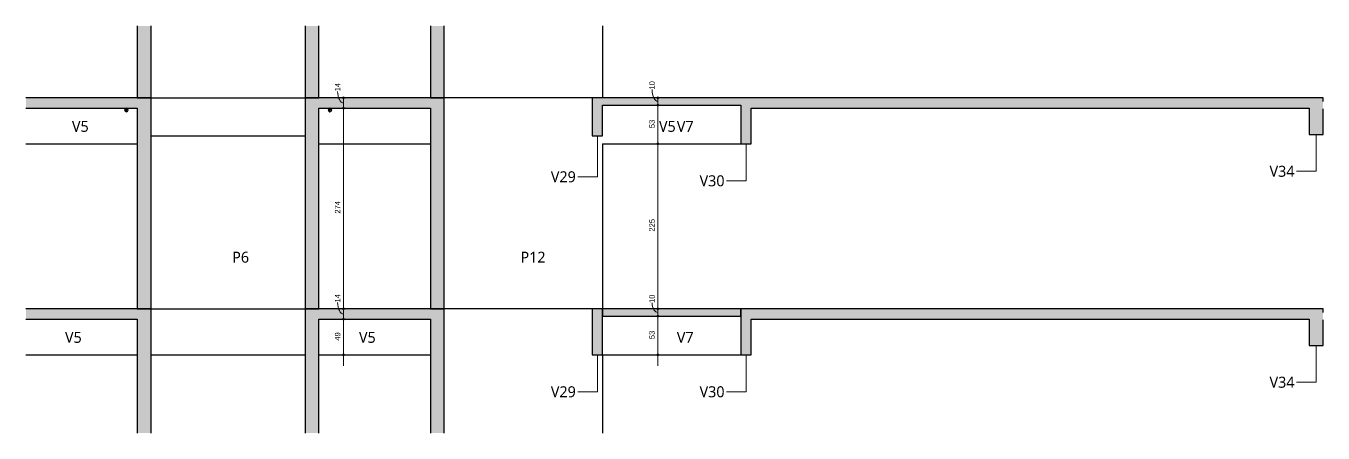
# Model space of a CAD drawing. Header units: centimetres. Extents: x -1475 to 26035, y -1239 to 84208.
# Drawn here: x 20733 to 22503, y 82447 to 83003 of the extents above; entities that cross this region are included whole.
import ezdxf

# ---------------------------------------------------------------- set-up
doc = ezdxf.new("R2010")
doc.units = ezdxf.units.CM
for name, color, linetype, lineweight in [('A-ANNO-DIMS', 7, 'Continuous', 9), ('A-ANNO-DIMS-50', 7, 'Continuous', 9), ('A-FLOR', 7, 'Continuous', 9), ('A-GENM', 7, 'Continuous', 18), ('S-BEAM', 7, 'Continuous', 9), ('S-BEAM-IDEN', 7, 'Continuous', 9), ('S-COLS', 7, 'Continuous', 9), ('S-COLS-IDEN', 7, 'Continuous', 9)]:
    doc.layers.add(name, color=color, linetype=linetype, lineweight=lineweight)
doc.styles.add('Fira Sans', font='', dxfattribs={"width": 0.9, "height": 7.5})
doc.styles.add('Gadugi', font='gadugi.ttf', dxfattribs={"height": 15})
doc.styles.get('Fira Sans').set_extended_font_data('Fira Sans')
doc.dimstyles.new('PED_R80_1_5mm_ACIMA_As_ESQ__R00_1', dxfattribs={"dimscale": 30.48, "dimtxt": 10.229846, "dimasz": 0.328084, "dimexe": 0.246063, "dimexo": 0.246063, "dimgap": 0.049213, "dimtad": 1, "dimdec": 1, "dimrnd": 0.5, "dimdsep": 46, "dimtxsty": 'Fira Sans', "dimblk1": 'DOTSMALL', "dimblk2": 'DOTSMALL', "dimsah": 1, "dimcen": 0.09, "dimdle": 0.492126, "dimazin": 0, "dimtfac": 1, "dimtdec": 4, "dimtix": 1, "dimtmove": 1, "dimatfit": 3, "dimfxl": 1, "dimtvp": 1, "dimtolj": 1, "dimtzin": 0, "dimarcsym": 2})
doc.dimstyles.new('PED_R80_1_5mm_ACIMA_As_ESQ__R00_3', dxfattribs={"dimscale": 30.48, "dimtxt": 10.229846, "dimasz": 0.328084, "dimexe": 0.246063, "dimexo": 0.246063, "dimgap": 0.049213, "dimtad": 1, "dimdec": 1, "dimrnd": 0.5, "dimdsep": 46, "dimtxsty": 'Fira Sans', "dimblk1": 'DOTSMALL', "dimblk2": 'DOTSMALL', "dimsah": 1, "dimcen": 0.09, "dimdle": 0.492126, "dimazin": 0, "dimtfac": 1, "dimtdec": 4, "dimtix": 1, "dimtmove": 0, "dimatfit": 3, "dimfxl": 1, "dimtvp": 1, "dimtolj": 1, "dimtzin": 0, "dimarcsym": 2})

# ---------------------------------------------------------------- blocks, each defined once
blk = doc.blocks.new('PED_FURO_CIRCULAR_R04_2020 _INSTÂNCIA_ - FURO CIRC-3742523-CT002 M -CORTE B-B')
at = {"layer": 'A-GENM', "color": 253, "lineweight": 25, "true_color": 0xaaaaaa}
for p, q in [((-136.3, 82888.5), (-141.3, 82888.5)), ((-138.8, 82886), (-138.8, 82891))]:
    blk.add_line(p, q, dxfattribs=at)
blk = doc.blocks.new('DIMBLOCK428-CT002 M -CORTE B-B')
at = {"layer": 'A-ANNO-DIMS-50', "true_color": 0x000032}
h = blk.add_hatch(color=178, dxfattribs=at)
edge = h.paths.add_edge_path(flags=0)
edge.add_arc((21595.2, 82905), 1.25, 0, 360)
h = blk.add_hatch(color=178, dxfattribs=at)
edge = h.paths.add_edge_path(flags=0)
edge.add_arc((21595.2, 82895), 1.25, 0, 360)
at = {"layer": 'A-ANNO-DIMS-50', "color": 178, "true_color": 0x000032}
for p, q in [((21589.5, 82905), (21602.7, 82905)), ((21595.2, 82905), (21589.5, 82905)), ((21589.5, 82895), (21602.7, 82895)), ((21595.2, 82895), (21589.5, 82895)), ((21595.2, 82905), (21595.2, 82895))]:
    blk.add_line(p, q, dxfattribs=at)
for centre in [(21595.2, 82905), (21595.2, 82895)]:
    blk.add_circle(centre, 1.25, dxfattribs=at)
blk.add_ellipse((21595.2, 82916.3), major_axis=(0, 16.3), ratio=0.495464, start_param=1.570796, end_param=3.141593, dxfattribs=at)
at = {"layer": 'A-ANNO-DIMS-50', "color": 0, "insert": (21583.3, 82916.3), "char_height": 7.5, "width": 11.489, "attachment_point": 1, "rotation": 90, "line_spacing_factor": 1.049215, "style": 'Fira Sans'}
blk.add_mtext('10', dxfattribs=at)
blk = doc.blocks.new('_DotSmall')
at = {"color": 0, "linetype": 'ByBlock', "const_width": 0.5}
blk.add_lwpolyline([(-0.0625, 0, 1), (0.0625, 0, 1)], format="xyb", close=True, dxfattribs=at)
blk = doc.blocks.new('DIMBLOCK429-CT002 M -CORTE B-B')
at = {"layer": 'A-ANNO-DIMS-50', "true_color": 0x000032}
h = blk.add_hatch(color=178, dxfattribs=at)
edge = h.paths.add_edge_path(flags=0)
edge.add_arc((21595.2, 82895), 1.25, 0, 360)
h = blk.add_hatch(color=178, dxfattribs=at)
edge = h.paths.add_edge_path(flags=0)
edge.add_arc((21595.2, 82842), 1.25, 0, 360)
at = {"layer": 'A-ANNO-DIMS-50', "color": 178, "true_color": 0x000032}
for p, q in [((21589.5, 82895), (21602.7, 82895)), ((21595.2, 82895), (21589.5, 82895)), ((21595.2, 82895), (21595.2, 82842)), ((21589.5, 82842), (21602.7, 82842)), ((21595.2, 82842), (21589.5, 82842))]:
    blk.add_line(p, q, dxfattribs=at)
for centre in [(21595.2, 82895), (21595.2, 82842)]:
    blk.add_circle(centre, 1.25, dxfattribs=at)
at = {"layer": 'A-ANNO-DIMS-50', "color": 0, "insert": (21583.3, 82863.6), "char_height": 7.5, "width": 11.646, "attachment_point": 1, "rotation": 90, "line_spacing_factor": 1.049215, "style": 'Fira Sans'}
blk.add_mtext('53', dxfattribs=at)
blk = doc.blocks.new('DIMBLOCK430-CT002 M -CORTE B-B')
at = {"layer": 'A-ANNO-DIMS-50', "true_color": 0x000032}
h = blk.add_hatch(color=178, dxfattribs=at)
edge = h.paths.add_edge_path(flags=0)
edge.add_arc((21595.2, 82842), 1.25, 0, 360)
h = blk.add_hatch(color=178, dxfattribs=at)
edge = h.paths.add_edge_path(flags=0)
edge.add_arc((21595.2, 82617), 1.25, 0, 360)
at = {"layer": 'A-ANNO-DIMS-50', "color": 178, "true_color": 0x000032}
for p, q in [((21589.5, 82842), (21602.7, 82842)), ((21595.2, 82842), (21589.5, 82842)), ((21595.2, 82842), (21595.2, 82617)), ((21589.5, 82617), (21602.7, 82617)), ((21595.2, 82617), (21589.5, 82617))]:
    blk.add_line(p, q, dxfattribs=at)
for centre in [(21595.2, 82842), (21595.2, 82617)]:
    blk.add_circle(centre, 1.25, dxfattribs=at)
at = {"layer": 'A-ANNO-DIMS-50', "color": 0, "insert": (21583.3, 82722.4), "char_height": 7.5, "width": 17.155, "attachment_point": 1, "rotation": 90, "line_spacing_factor": 1.049215, "style": 'Fira Sans'}
blk.add_mtext('225', dxfattribs=at)
blk = doc.blocks.new('DIMBLOCK431-CT002 M -CORTE B-B')
at = {"layer": 'A-ANNO-DIMS-50', "true_color": 0x000032}
h = blk.add_hatch(color=178, dxfattribs=at)
edge = h.paths.add_edge_path(flags=0)
edge.add_arc((21595.2, 82617), 1.25, 0, 360)
h = blk.add_hatch(color=178, dxfattribs=at)
edge = h.paths.add_edge_path(flags=0)
edge.add_arc((21595.2, 82607), 1.25, 0, 360)
at = {"layer": 'A-ANNO-DIMS-50', "color": 178, "true_color": 0x000032}
for p, q in [((21589.5, 82617), (21602.7, 82617)), ((21595.2, 82617), (21589.5, 82617)), ((21595.2, 82617), (21595.2, 82607)), ((21589.5, 82607), (21602.7, 82607)), ((21595.2, 82607), (21589.5, 82607))]:
    blk.add_line(p, q, dxfattribs=at)
for centre in [(21595.2, 82617), (21595.2, 82607)]:
    blk.add_circle(centre, 1.25, dxfattribs=at)
blk.add_ellipse((21595.2, 82624.9), major_axis=(0, 12.9), ratio=0.622682, start_param=1.570796, end_param=3.141593, dxfattribs=at)
at = {"layer": 'A-ANNO-DIMS-50', "color": 0, "insert": (21583.3, 82624.9), "char_height": 7.5, "width": 11.489, "attachment_point": 1, "rotation": 90, "line_spacing_factor": 1.049215, "style": 'Fira Sans'}
blk.add_mtext('10', dxfattribs=at)
blk = doc.blocks.new('DIMBLOCK432-CT002 M -CORTE B-B')
at = {"layer": 'A-ANNO-DIMS-50', "true_color": 0x000032}
h = blk.add_hatch(color=178, dxfattribs=at)
edge = h.paths.add_edge_path(flags=0)
edge.add_arc((21595.2, 82607), 1.25, 0, 360)
h = blk.add_hatch(color=178, dxfattribs=at)
edge = h.paths.add_edge_path(flags=0)
edge.add_arc((21595.2, 82554), 1.25, 0, 360)
at = {"layer": 'A-ANNO-DIMS-50', "color": 178, "true_color": 0x000032}
for p, q in [((21589.5, 82607), (21602.7, 82607)), ((21595.2, 82607), (21589.5, 82607)), ((21595.2, 82607), (21595.2, 82539)), ((21589.5, 82554), (21602.7, 82554)), ((21595.2, 82554), (21589.5, 82554))]:
    blk.add_line(p, q, dxfattribs=at)
for centre in [(21595.2, 82607), (21595.2, 82554)]:
    blk.add_circle(centre, 1.25, dxfattribs=at)
at = {"layer": 'A-ANNO-DIMS-50', "color": 0, "insert": (21583.3, 82575.6), "char_height": 7.5, "width": 11.646, "attachment_point": 1, "rotation": 90, "line_spacing_factor": 1.049215, "style": 'Fira Sans'}
blk.add_mtext('53', dxfattribs=at)
blk = doc.blocks.new('DIMBLOCK433-CT002 M -CORTE B-B')
at = {"layer": 'A-ANNO-DIMS-50', "true_color": 0x000032}
h = blk.add_hatch(color=178, dxfattribs=at)
edge = h.paths.add_edge_path(flags=0)
edge.add_arc((21166, 82905), 1.25, 0, 360)
h = blk.add_hatch(color=178, dxfattribs=at)
edge = h.paths.add_edge_path(flags=0)
edge.add_arc((21166, 82891), 1.25, 0, 360)
at = {"layer": 'A-ANNO-DIMS-50', "color": 178, "true_color": 0x000032}
for p, q in [((21160.3, 82905), (21173.5, 82905)), ((21166, 82905), (21160.3, 82905)), ((21166, 82905), (21166, 82891)), ((21160.3, 82891), (21173.5, 82891)), ((21166, 82891), (21160.3, 82891))]:
    blk.add_line(p, q, dxfattribs=at)
for centre in [(21166, 82905), (21166, 82891)]:
    blk.add_circle(centre, 1.25, dxfattribs=at)
blk.add_ellipse((21166, 82913.8), major_axis=(0, 15.8), ratio=0.511437, start_param=1.570796, end_param=3.141593, dxfattribs=at)
at = {"layer": 'A-ANNO-DIMS-50', "color": 0, "insert": (21154.2, 82913.8), "char_height": 7.5, "width": 11.174, "attachment_point": 1, "rotation": 90, "line_spacing_factor": 1.049215, "style": 'Fira Sans'}
blk.add_mtext('14', dxfattribs=at)
blk = doc.blocks.new('DIMBLOCK434-CT002 M -CORTE B-B')
at = {"layer": 'A-ANNO-DIMS-50', "true_color": 0x000032}
h = blk.add_hatch(color=178, dxfattribs=at)
edge = h.paths.add_edge_path(flags=0)
edge.add_arc((21166, 82891), 1.25, 0, 360)
h = blk.add_hatch(color=178, dxfattribs=at)
edge = h.paths.add_edge_path(flags=0)
edge.add_arc((21166, 82617), 1.25, 0, 360)
at = {"layer": 'A-ANNO-DIMS-50', "color": 178, "true_color": 0x000032}
for p, q in [((21160.3, 82891), (21173.5, 82891)), ((21166, 82891), (21160.3, 82891)), ((21166, 82891), (21166, 82617)), ((21160.3, 82617), (21173.5, 82617)), ((21166, 82617), (21160.3, 82617))]:
    blk.add_line(p, q, dxfattribs=at)
for centre in [(21166, 82891), (21166, 82617)]:
    blk.add_circle(centre, 1.25, dxfattribs=at)
at = {"layer": 'A-ANNO-DIMS-50', "color": 0, "insert": (21154.2, 82746.9), "char_height": 7.5, "width": 16.997, "attachment_point": 1, "rotation": 90, "line_spacing_factor": 1.049215, "style": 'Fira Sans'}
blk.add_mtext('274', dxfattribs=at)
blk = doc.blocks.new('DIMBLOCK435-CT002 M -CORTE B-B')
at = {"layer": 'A-ANNO-DIMS-50', "true_color": 0x000032}
h = blk.add_hatch(color=178, dxfattribs=at)
edge = h.paths.add_edge_path(flags=0)
edge.add_arc((21166, 82617), 1.25, 0, 360)
h = blk.add_hatch(color=178, dxfattribs=at)
edge = h.paths.add_edge_path(flags=0)
edge.add_arc((21166, 82603), 1.25, 0, 360)
at = {"layer": 'A-ANNO-DIMS-50', "color": 178, "true_color": 0x000032}
for p, q in [((21160.3, 82617), (21173.5, 82617)), ((21166, 82617), (21160.3, 82617)), ((21166, 82617), (21166, 82603)), ((21160.3, 82603), (21173.5, 82603)), ((21166, 82603), (21160.3, 82603))]:
    blk.add_line(p, q, dxfattribs=at)
for centre in [(21166, 82617), (21166, 82603)]:
    blk.add_circle(centre, 1.25, dxfattribs=at)
blk.add_ellipse((21166, 82625.5), major_axis=(0, 15.5), ratio=0.520353, start_param=1.570796, end_param=3.141593, dxfattribs=at)
at = {"layer": 'A-ANNO-DIMS-50', "color": 0, "insert": (21154.2, 82625.5), "char_height": 7.5, "width": 11.174, "attachment_point": 1, "rotation": 90, "line_spacing_factor": 1.049215, "style": 'Fira Sans'}
blk.add_mtext('14', dxfattribs=at)
blk = doc.blocks.new('DIMBLOCK436-CT002 M -CORTE B-B')
at = {"layer": 'A-ANNO-DIMS-50', "true_color": 0x000032}
h = blk.add_hatch(color=178, dxfattribs=at)
edge = h.paths.add_edge_path(flags=0)
edge.add_arc((21166, 82603), 1.25, 0, 360)
h = blk.add_hatch(color=178, dxfattribs=at)
edge = h.paths.add_edge_path(flags=0)
edge.add_arc((21166, 82554), 1.25, 0, 360)
at = {"layer": 'A-ANNO-DIMS-50', "color": 178, "true_color": 0x000032}
for p, q in [((21160.3, 82603), (21173.5, 82603)), ((21166, 82603), (21160.3, 82603)), ((21166, 82603), (21166, 82539)), ((21160.3, 82554), (21173.5, 82554)), ((21166, 82554), (21160.3, 82554))]:
    blk.add_line(p, q, dxfattribs=at)
for centre in [(21166, 82603), (21166, 82554)]:
    blk.add_circle(centre, 1.25, dxfattribs=at)
at = {"layer": 'A-ANNO-DIMS-50', "color": 0, "insert": (21154.2, 82573.4), "char_height": 7.5, "width": 12.276, "attachment_point": 1, "rotation": 90, "line_spacing_factor": 1.049215, "style": 'Fira Sans'}
blk.add_mtext('49', dxfattribs=at)

msp = doc.modelspace()

# ---------------------------------------------------------------- hatches: boundary and pattern name
at = {"layer": 'A-FLOR', "lineweight": 18, "true_color": 0xa6a6a6}
h = msp.add_hatch(color=253, dxfattribs=at)
h.paths.add_polyline_path([(20784.14, 82891), (20884.5, 82891), (20884.5, 82905), (20732.5, 82905), (20732.5, 82891)], flags=0)
h.paths.add_polyline_path([(20094.09, 82891), (20294.5, 82891), (20294.5, 82905), (19533, 82905), (19533, 82891)], flags=0)
h = msp.add_hatch(color=253, dxfattribs=at)
h.paths.add_polyline_path([(21244.18, 82891), (21284.5, 82891), (21284.5, 82905), (21132.5, 82905), (21132.5, 82891)], flags=0)
h.paths.add_polyline_path([(21934.23, 82891), (22484, 82891), (22484, 82905), (21722.5, 82905), (21722.5, 82891)], flags=0)
for points in [[(21536.37, 82895), (21708.5, 82895), (21708.5, 82905), (21519.5, 82905), (21519.5, 82895)], [(21536.37, 82607), (21708.5, 82607), (21708.5, 82617), (21519.5, 82617), (21519.5, 82607)]]:
    msp.add_hatch(color=253, dxfattribs=at).paths.add_polyline_path(points, flags=0)
h = msp.add_hatch(color=253, dxfattribs=at)
h.paths.add_polyline_path([(20884.5, 82603), (20884.5, 82617), (20732.5, 82617), (20732.5, 82603)], flags=0)
h.paths.add_polyline_path([(20294.5, 82603), (20294.5, 82617), (19533, 82617), (19533, 82603), (20094.09, 82603)], flags=0)
h = msp.add_hatch(color=253, dxfattribs=at)
h.paths.add_polyline_path([(21132.5, 82603), (21284.5, 82603), (21284.5, 82617), (21132.5, 82617)], flags=0)
h.paths.add_polyline_path([(21934.23, 82603), (22484, 82603), (22484, 82617), (21722.5, 82617), (21722.5, 82603)], flags=0)
at = {"layer": 'S-BEAM', "true_color": 0xa6a6a6}
for points in [[(21519.5, 82853), (21519.5, 82905), (21505.5, 82905), (21505.5, 82853)], [(21708.5, 82842), (21722.5, 82842), (21722.5, 82905), (21708.5, 82905), (21708.5, 82891)], [(22484, 82855), (22503, 82855), (22503, 82905), (22484, 82905), (22484, 82891)], [(21519.5, 82554), (21519.5, 82617), (21505.5, 82617), (21505.5, 82554)], [(21708.5, 82554), (21722.5, 82554), (21722.5, 82617), (21708.5, 82617), (21708.5, 82603)], [(22484, 82567), (22503, 82567), (22503, 82617), (22484, 82617), (22484, 82603)]]:
    msp.add_hatch(color=253, dxfattribs=at).paths.add_polyline_path(points, flags=0)
at = {"layer": 'S-COLS', "true_color": 0xa6a6a6}
h = msp.add_hatch(color=253, dxfattribs=at)
h.paths.add_polyline_path([(21113.5, 82905), (21132.5, 82905), (21132.5, 83003.12), (21113.5, 83003.12)], flags=0)
h.paths.add_polyline_path([(20903.5, 82905), (20903.5, 83003.12), (20884.5, 83003.12), (20884.5, 82905)], flags=0)
for points in [[(21303.5, 82905), (21303.5, 83003.12), (21284.5, 83003.12), (21284.5, 82905)], [(21303.5, 82617), (21303.5, 82905), (21284.5, 82905), (21284.5, 82617)], [(21284.5, 82447.34), (21303.5, 82447.34), (21303.5, 82617), (21284.5, 82617), (21284.5, 82603)]]:
    msp.add_hatch(color=253, dxfattribs=at).paths.add_polyline_path(points, flags=0)
h = msp.add_hatch(color=253, dxfattribs=at)
h.paths.add_polyline_path([(21132.5, 82617), (21132.5, 82905), (21113.5, 82905), (21113.5, 82617)], flags=0)
h.paths.add_polyline_path([(20903.5, 82617), (20903.5, 82905), (20884.5, 82905), (20884.5, 82617)], flags=0)
h = msp.add_hatch(color=253, dxfattribs=at)
h.paths.add_polyline_path([(21132.5, 82447.34), (21132.5, 82617), (21113.5, 82617), (21113.5, 82447.34), (21121.71, 82447.34)], flags=0)
h.paths.add_polyline_path([(20884.5, 82447.34), (20903.5, 82447.34), (20903.5, 82617), (20884.5, 82617), (20884.5, 82603)], flags=0)

# ---------------------------------------------------------------- linework, layer by layer
at = {"layer": 'A-FLOR', "lineweight": 25}
for p, q in [((20884.5, 82905), (20732.5, 82905)), ((21284.5, 82905), (21132.5, 82905)), ((21708.5, 82905), (21519.5, 82905)), ((21519.5, 82895), (21708.5, 82895)), ((22484, 82905), (21722.5, 82905)), ((20732.5, 82891), (20884.5, 82891)), ((21132.5, 82891), (21284.5, 82891)), ((21722.5, 82891), (22484, 82891)), ((20884.5, 82617), (20732.5, 82617)), ((21284.5, 82617), (21132.5, 82617)), ((21708.5, 82617), (21519.5, 82617)), ((21519.5, 82617), (21519.5, 82607)), ((21708.5, 82607), (21708.5, 82617)), ((22484, 82617), (21722.5, 82617)), ((20732.5, 82603), (20884.5, 82603)), ((21132.5, 82603), (21284.5, 82603)), ((21519.5, 82607), (21708.5, 82607)), ((21722.5, 82603), (22484, 82603))]:
    msp.add_line(p, q, dxfattribs=at)
at = {"layer": 'S-BEAM', "lineweight": 25}
for p, q in [((20903.5, 82905), (21113.5, 82905)), ((21519.5, 82905), (21505.5, 82905)), ((21505.5, 82905), (21505.5, 82853)), ((21519.5, 82853), (21519.5, 82895)), ((21722.5, 82905), (21708.5, 82905)), ((21708.5, 82895), (21708.5, 82842)), ((22503, 82905), (22484, 82905)), ((22503, 82900), (22503, 82905)), ((21722.5, 82842), (21722.5, 82891)), ((22484, 82891), (22484, 82855)), ((22503, 82855), (22503, 82890)), ((20732.5, 82842), (20884.5, 82842)), ((20903.5, 82853), (21113.5, 82853)), ((21132.5, 82842), (21284.5, 82842)), ((21505.5, 82853), (21519.5, 82853)), ((21519.5, 82842), (21708.5, 82842)), ((21708.5, 82842), (21722.5, 82842)), ((22484, 82855), (22503, 82855)), ((20903.5, 82617), (21113.5, 82617)), ((21519.5, 82617), (21505.5, 82617)), ((21505.5, 82617), (21505.5, 82554)), ((21519.5, 82607), (21519.5, 82617)), ((21722.5, 82617), (21708.5, 82617)), ((21708.5, 82617), (21708.5, 82607)), ((22503, 82617), (22484, 82617)), ((22503, 82612), (22503, 82617)), ((21519.5, 82554), (21519.5, 82607)), ((21708.5, 82607), (21708.5, 82554)), ((21722.5, 82554), (21722.5, 82603)), ((22484, 82603), (22484, 82567)), ((22503, 82567), (22503, 82602)), ((22484, 82567), (22503, 82567)), ((20732.5, 82554), (20884.5, 82554)), ((20903.5, 82554), (21113.5, 82554)), ((21132.5, 82554), (21284.5, 82554)), ((21505.5, 82554), (21519.5, 82554)), ((21519.5, 82554), (21708.5, 82554)), ((21708.5, 82554), (21722.5, 82554))]:
    msp.add_line(p, q, dxfattribs=at)
for centre, start, end in [((20869.7, 82888.5), 90.87355, 270), ((20869.7, 82888.5), 270, 89.12645), ((21147.5, 82888.5), 90.87355, 270), ((21147.5, 82888.5), 270, 89.12645)]:
    msp.add_arc(centre, 2.5, start, end, dxfattribs=at)
at = {"layer": 'S-BEAM-IDEN'}
for p, q in [((21512.5, 82853), (21512.5, 82797.17)), ((21715.5, 82842), (21715.5, 82791.67)), ((22493.5, 82855), (22493.5, 82804.67)), ((21512.5, 82797.17), (21485.68, 82797.17)), ((21715.5, 82791.67), (21688.68, 82791.67)), ((22493.5, 82804.67), (22466.68, 82804.67)), ((22493.5, 82567), (22493.5, 82516.67)), ((21512.5, 82554), (21512.5, 82503.67)), ((21715.5, 82554), (21715.5, 82503.67)), ((22493.5, 82516.67), (22466.68, 82516.67)), ((21512.5, 82503.67), (21485.68, 82503.67)), ((21715.5, 82503.67), (21688.68, 82503.67))]:
    msp.add_line(p, q, dxfattribs=at)
at = {"layer": 'S-COLS', "lineweight": 25}
for p, q in [((20884.5, 83003.12), (20884.5, 82905)), ((20903.5, 82905), (20903.5, 83003.12)), ((21113.5, 83003.12), (21113.5, 82905)), ((21132.5, 82905), (21132.5, 83003.12)), ((21284.5, 83003.12), (21284.5, 82905)), ((21303.5, 82905), (21303.5, 83003.12)), ((21519.5, 83003.12), (21519.5, 82905)), ((20903.5, 82905), (20884.5, 82905)), ((20884.5, 82905), (20903.5, 82905)), ((20903.5, 82617), (20903.5, 82905)), ((21132.5, 82905), (21113.5, 82905)), ((21113.5, 82905), (21113.5, 82617)), ((21113.5, 82905), (21132.5, 82905)), ((21303.5, 82905), (21284.5, 82905)), ((21284.5, 82905), (21303.5, 82905)), ((21303.5, 82617), (21303.5, 82905)), ((21505.5, 82905), (21303.5, 82905)), ((21505.5, 82905), (21303.5, 82905)), ((20884.5, 82891), (20884.5, 82617)), ((21132.5, 82617), (21132.5, 82891)), ((21284.5, 82891), (21284.5, 82617)), ((21519.5, 82842), (21519.5, 82617)), ((20884.5, 82617), (20903.5, 82617)), ((20903.5, 82617), (20884.5, 82617)), ((20903.5, 82447.34), (20903.5, 82617)), ((21113.5, 82617), (21132.5, 82617)), ((21132.5, 82617), (21113.5, 82617)), ((21113.5, 82617), (21113.5, 82447.34)), ((21284.5, 82617), (21303.5, 82617)), ((21303.5, 82617), (21284.5, 82617)), ((21505.5, 82617), (21303.5, 82617)), ((21303.5, 82447.34), (21303.5, 82617)), ((21505.5, 82617), (21303.5, 82617)), ((20884.5, 82603), (20884.5, 82447.34)), ((21132.5, 82447.34), (21132.5, 82603)), ((21284.5, 82603), (21284.5, 82447.34)), ((21519.5, 82554), (21519.5, 82447.34))]:
    msp.add_line(p, q, dxfattribs=at)

# ---------------------------------------------------------------- block references
at = {"layer": 'A-GENM', "color": 253, "lineweight": 25, "true_color": 0xaaaaaa}
for p in [(21008.5, 0), (21286.31, 0)]:
    msp.add_blockref('PED_FURO_CIRCULAR_R04_2020 _INSTÂNCIA_ - FURO CIRC-3742523-CT002 M -CORTE B-B', p, dxfattribs=at)

# ---------------------------------------------------------------- texts
at = {"layer": 'S-BEAM-IDEN', "char_height": 15, "attachment_point": 1, "style": 'Gadugi'}
for s, insert, width in [('V5', (20795.31, 82873.52), 30.0633), ('V5', (21596.55, 82873.52), 30.0633), ('V7', (21620.92, 82873.52), 30.0633), ('V34', (22429.98, 82812.22), 44.0928), ('V29', (21448.98, 82804.72), 44.0928), ('V30', (21651.98, 82799.22), 44.0928), ('V5', (20785.81, 82585.52), 30.0633), ('V5', (21187.05, 82585.52), 30.0633), ('V7', (21620.92, 82585.52), 30.0633), ('V34', (22429.98, 82524.22), 44.0928), ('V29', (21448.98, 82511.22), 44.0928), ('V30', (21651.98, 82511.22), 44.0928)]:
    msp.add_mtext(s, dxfattribs=dict(at, insert=insert, width=width))
at = {"layer": 'S-COLS-IDEN', "char_height": 15, "attachment_point": 1, "style": 'Gadugi'}
for s, insert, width in [('P6', (21014.08, 82694.9), 28.4599), ('P12', (21407.58, 82694.9), 42.4894)]:
    msp.add_mtext(s, dxfattribs=dict(at, insert=insert, width=width))

# ---------------------------------------------------------------- dimensions: what is measured, and where the dimension line sits
at = {"layer": 'A-ANNO-DIMS', "color": 178, "true_color": 0x000032}
for base, p1, p2, override, picture, middle in [((21166.05, 82891), (21167.81, 82905), (21167.81, 82891), {"dimpost": '<>', "dimfxl": 14}, 'DIMBLOCK433-CT002 M -CORTE B-B', (21159.16, 82919.34)), ((21595.21, 82895), (21596.97, 82905), (21596.97, 82895), {"dimpost": '<>', "dimfxl": 10}, 'DIMBLOCK428-CT002 M -CORTE B-B', (21588.32, 82922.01)), ((21166.05, 82603), (21167.81, 82617), (21167.81, 82603), {"dimpost": '<>', "dimfxl": 14}, 'DIMBLOCK435-CT002 M -CORTE B-B', (21159.16, 82631.07)), ((21595.21, 82607), (21596.97, 82617), (21596.97, 82607), {"dimpost": '<>', "dimfxl": 10}, 'DIMBLOCK431-CT002 M -CORTE B-B', (21588.32, 82630.68))]:
    dim = msp.add_linear_dim(base=base, p1=p1, p2=p2, angle=90, dimstyle='PED_R80_1_5mm_ACIMA_As_ESQ__R00_1', override=override, dxfattribs=at)
    dim.commit()
    dim.dimension.update_dxf_attribs({"geometry": picture, "text_midpoint": middle, "dimtype": 160, "text_rotation": 90})
for base, p1, p2, override, picture, middle in [((21595.21, 82842), (21596.97, 82895), (21596.97, 82842), {"dimpost": '<>', "dimfxl": 53}, 'DIMBLOCK429-CT002 M -CORTE B-B', (21589.89, 82868.5)), ((21166.05, 82617), (21167.81, 82891), (21167.81, 82617), {"dimpost": '<>', "dimfxl": 274}, 'DIMBLOCK434-CT002 M -CORTE B-B', (21160.74, 82754)), ((21595.21, 82617), (21596.97, 82842), (21596.97, 82617), {"dimpost": '<>', "dimfxl": 225}, 'DIMBLOCK430-CT002 M -CORTE B-B', (21589.89, 82729.5)), ((21166.05, 82554), (21167.81, 82603), (21167.81, 82554), {"dimpost": '<>', "dimfxl": 49}, 'DIMBLOCK436-CT002 M -CORTE B-B', (21160.68, 82578.5)), ((21595.21, 82554), (21596.97, 82607), (21596.97, 82554), {"dimpost": '<>', "dimfxl": 53}, 'DIMBLOCK432-CT002 M -CORTE B-B', (21589.89, 82580.5))]:
    dim = msp.add_linear_dim(base=base, p1=p1, p2=p2, angle=90, dimstyle='PED_R80_1_5mm_ACIMA_As_ESQ__R00_3', override=override, dxfattribs=at)
    dim.commit()
    dim.dimension.update_dxf_attribs({"geometry": picture, "text_midpoint": middle})

doc.saveas('drawing.dxf')
